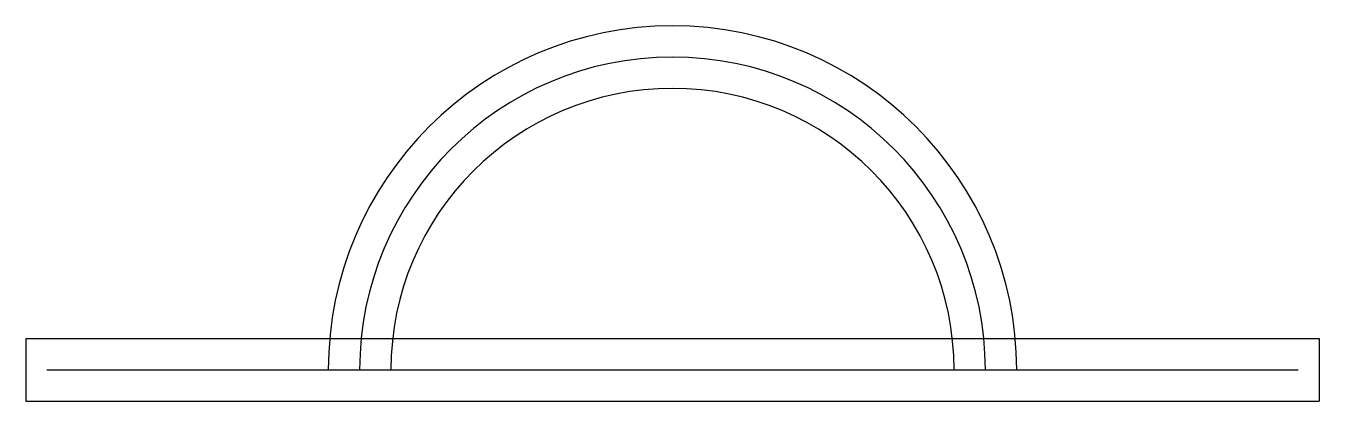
# Model space of a CAD drawing. Units: millimetres at full size, sheet at 1:100. Extents: x -6200 to 6200, y -5300 to -1700.
import ezdxf

# ---------------------------------------------------------------- set-up
doc = ezdxf.new("R2010")
doc.units = ezdxf.units.MM
doc.header["$LTSCALE"] = 100
doc.layers.add('0-0', color=7, linetype='Continuous')

msp = doc.modelspace()

# ---------------------------------------------------------------- linework, layer by layer
at = {"layer": '0-0'}
for p, q in [((-6200, -4700), (-6200, -5300)), ((-6200, -4700), (6200, -4700)), ((6200, -4700), (6200, -5300)), ((-6000, -5000), (6000, -5000)), ((-6200, -5300), (6200, -5300))]:
    msp.add_line(p, q, dxfattribs=at)
for radius in [3300, 3000, 2700]:
    msp.add_arc((0, -5000), radius, 0, 180, dxfattribs=at)

doc.saveas('drawing.dxf')
